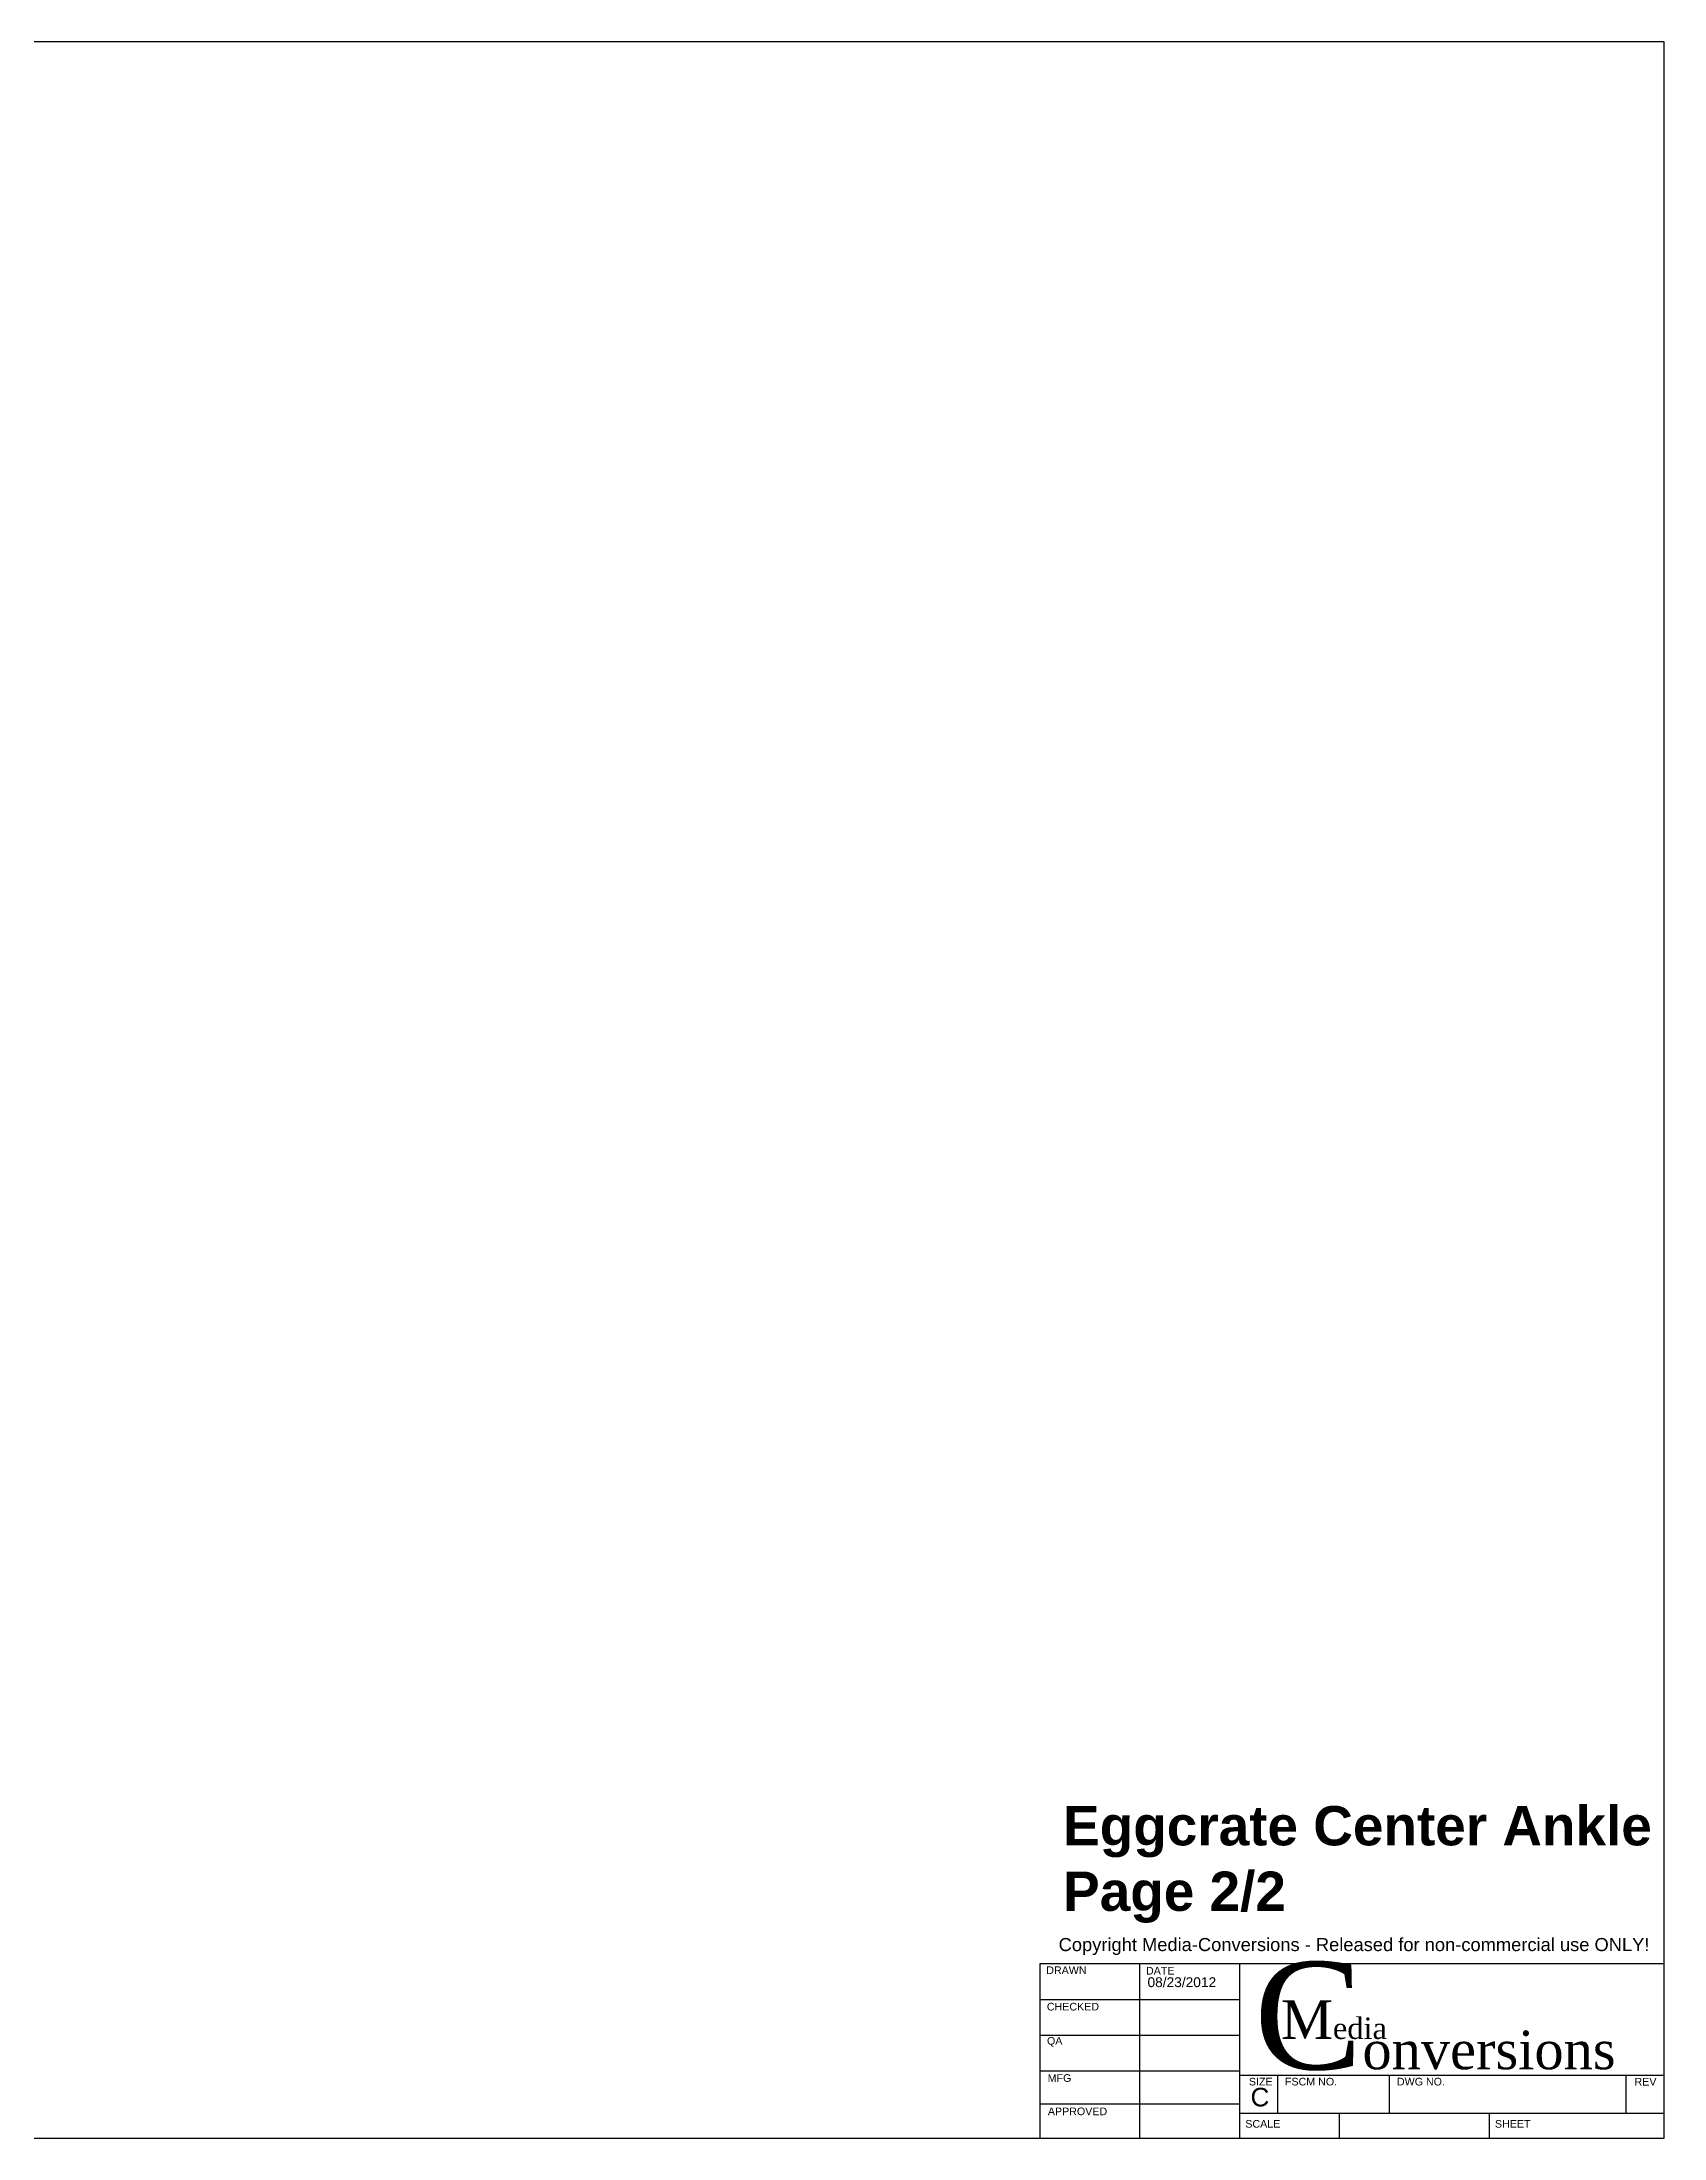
# Model space of a CAD drawing. Extents: x 0 to 32.5, y 0 to 21.
# Drawn here: x 16.25 to 32.5, y 0 to 21 of the extents above; entities that cross this region are included whole.
import ezdxf

# ---------------------------------------------------------------- set-up
doc = ezdxf.new("R2010")
doc.units = 0
doc.header["$MEASUREMENT"] = 0
doc.layers.add('CONTINUOUS', color=7, linetype='CONTINUOUS')

# ---------------------------------------------------------------- blocks, each defined once
blk = doc.blocks.new('BLOCK1')
at = {"layer": 'CONTINUOUS'}
for p, q in [((32.5, 21), (0, 21)), ((32.5, 0), (32.5, 21)), ((32.5, 20.5), (32.5, 20.875)), ((26.25, 1.75), (32.5, 1.75)), ((26.25, 0), (26.25, 1.75)), ((27.246, 1.75), (27.246, 0)), ((28.25, 0), (28.25, 1.75)), ((32.5, 0), (32.5, 1.75)), ((26.25, 1.388), (28.25, 1.388)), ((26.25, 1.031), (28.25, 1.031)), ((26.25, 0.675), (28.25, 0.675)), ((28.25, 0.63), (32.5, 0.63)), ((28.63, 0.25), (28.63, 0.63)), ((29.75, 0.25), (29.75, 0.63)), ((32.12, 0.25), (32.12, 0.63)), ((32.5, 0.125), (32.5, 0.5)), ((26.25, 0.344), (28.25, 0.344)), ((28.25, 0.25), (32.5, 0.25)), ((29.25, 0), (29.25, 0.25)), ((30.75, 0), (30.75, 0.25)), ((0, 0), (32.5, 0))]:
    blk.add_line(p, q, dxfattribs=at)
at = {"layer": 'CONTINUOUS', "attachment_point": 4}
for s, insert, char_height in [('{\\fArial|b0|i0|c0|p0;\\C1;Copyright Media-Conversions - Released for non-commercial use ONLY!}{\\fMS Shell Dlg|b0|i0|c0|p0;\\C7;\\H0.75x;}', (26.435, 1.919), 0.13121), ('{\\fArial|b0|i0|c0|p0;\\C7;DRAWN}{\\fArial|b0|i0|c0|p0;\\C7;}', (26.311, 1.682), 0.07654), ('{\\fArial|b0|i0|c0|p0;\\C7;DRAWN}{\\fArial|b0|i0|c0|p0;\\C7;}', (26.311, 1.682), 0.07654), ('{\\fArial|b0|i0|c0|p0;\\C7;DATE}{\\fArial|b0|i0|c0|p0;\\C7;}', (27.31, 1.676), 0.07654), ('{\\fArial|b0|i0|c0|p0;\\C7;DATE}{\\fArial|b0|i0|c0|p0;\\C7;}', (27.31, 1.676), 0.07654), ('{\\fTimes New Roman|b0|i0|c0|p0;\\C7;C}{\\fTimes New Roman|b0|i0|c0|p0;\\C7;\\H0.36x;onversions}{\\fMS Shell Dlg|b0|i0|c0|p0;\\C7;\\H0.09x;}', (28.394, 1.22), 1.076315), ('{\\fArial|b0|i0|c0|p0;\\C7;08/23/2012}{\\fArial|b0|i0|c0|p0;\\C7;}', (27.325, 1.561), 0.09841), ('{\\fArial|b0|i0|c0|p0;\\C7;CHECKED}{\\fArial|b0|i0|c0|p0;\\C7;}', (26.317, 1.316), 0.07654), ('{\\fArial|b0|i0|c0|p0;\\C7;CHECKED}{\\fArial|b0|i0|c0|p0;\\C7;}', (26.317, 1.316), 0.07654), ('{\\fTimes New Roman|b0|i0|c0|p0;\\C7;M}{\\fTimes New Roman|b0|i0|c0|p0;\\C7;\\H0.5555556x;edia}{\\fMS Shell Dlg|b0|i0|c0|p0;\\C7;\\H0.25x;}', (28.662, 1.185), 0.387473), ('{\\fArial|b0|i0|c0|p0;\\C7;QA}{\\fArial|b0|i0|c0|p0;\\C7;}', (26.318, 0.964), 0.07654), ('{\\fArial|b0|i0|c0|p0;\\C7;QA}{\\fArial|b0|i0|c0|p0;\\C7;}', (26.318, 0.964), 0.07654), ('{\\fArial|b0|i0|c0|p0;\\C7;MFG}{\\fArial|b0|i0|c0|p0;\\C7;}', (26.325, 0.601), 0.07654), ('{\\fArial|b0|i0|c0|p0;\\C7;MFG}{\\fArial|b0|i0|c0|p0;\\C7;}', (26.325, 0.601), 0.07654), ('{\\fArial|b0|i0|c0|p0;\\C7;SIZE}{\\fArial|b0|i0|c0|p0;\\C7;}', (28.341, 0.565), 0.07654), ('{\\fArial|b0|i0|c0|p0;\\C7;SIZE}{\\fArial|b0|i0|c0|p0;\\C7;}', (28.341, 0.565), 0.07654), ('{\\fArial|b0|i0|c0|p0;\\C7;C}{\\fArial|b0|i0|c0|p0;\\C7;}', (28.358, 0.409), 0.18588), ('{\\fArial|b0|i0|c0|p0;\\C7;C}{\\fArial|b0|i0|c0|p0;\\C7;}', (28.358, 0.409), 0.18588), ('{\\fArial|b0|i0|c0|p0;\\C7;FSCM NO.}{\\fArial|b0|i0|c0|p0;\\C7;}', (28.702, 0.565), 0.07654), ('{\\fArial|b0|i0|c0|p0;\\C7;FSCM NO.}{\\fArial|b0|i0|c0|p0;\\C7;}', (28.702, 0.565), 0.07654), ('{\\fArial|b0|i0|c0|p0;\\C7;DWG NO.}{\\fArial|b0|i0|c0|p0;\\C7;}', (29.824, 0.565), 0.07654), ('{\\fArial|b0|i0|c0|p0;\\C7;DWG NO.}{\\fArial|b0|i0|c0|p0;\\C7;}', (29.824, 0.565), 0.07654), ('{\\fArial|b0|i0|c0|p0;\\C7;REV}{\\fArial|b0|i0|c0|p0;\\C7;}', (32.204, 0.565), 0.07654), ('{\\fArial|b0|i0|c0|p0;\\C7;REV}{\\fArial|b0|i0|c0|p0;\\C7;}', (32.204, 0.565), 0.07654), ('{\\fArial|b0|i0|c0|p0;\\C7;APPROVED}{\\fArial|b0|i0|c0|p0;\\C7;}', (26.327, 0.267), 0.07654), ('{\\fArial|b0|i0|c0|p0;\\C7;APPROVED}{\\fArial|b0|i0|c0|p0;\\C7;}', (26.327, 0.267), 0.07654), ('{\\fArial|b0|i0|c0|p0;\\C7;SCALE}{\\fArial|b0|i0|c0|p0;\\C7;}', (28.305, 0.142), 0.07654), ('{\\fArial|b0|i0|c0|p0;\\C7;SCALE}{\\fArial|b0|i0|c0|p0;\\C7;}', (28.305, 0.142), 0.07654), ('{\\fArial|b0|i0|c0|p0;\\C7;SHEET}{\\fArial|b0|i0|c0|p0;\\C7;}', (30.806, 0.142), 0.07654), ('{\\fArial|b0|i0|c0|p0;\\C7;SHEET}{\\fArial|b0|i0|c0|p0;\\C7;}', (30.806, 0.142), 0.07654)]:
    blk.add_mtext(s, dxfattribs=dict(at, insert=insert, char_height=char_height))

msp = doc.modelspace()

# ---------------------------------------------------------------- block references
at = {"layer": 'CONTINUOUS'}
msp.add_blockref('BLOCK1', (0, 0), dxfattribs=at)

# ---------------------------------------------------------------- texts
at = {"layer": 'CONTINUOUS', "insert": (26.48, 3.326), "char_height": 0.39363, "attachment_point": 1}
msp.add_mtext('{\\fArial|b1|i0|c0|p0;\\C7;Eggcrate Center Ankle}{\\fArial|b1|i0|c0|p0;\\C7;\\PPage 2/2}{\\fArial|b0|i0|c0|p0;\\C7;\\H0.2916667x;}', dxfattribs=at)

doc.saveas('drawing.dxf')
